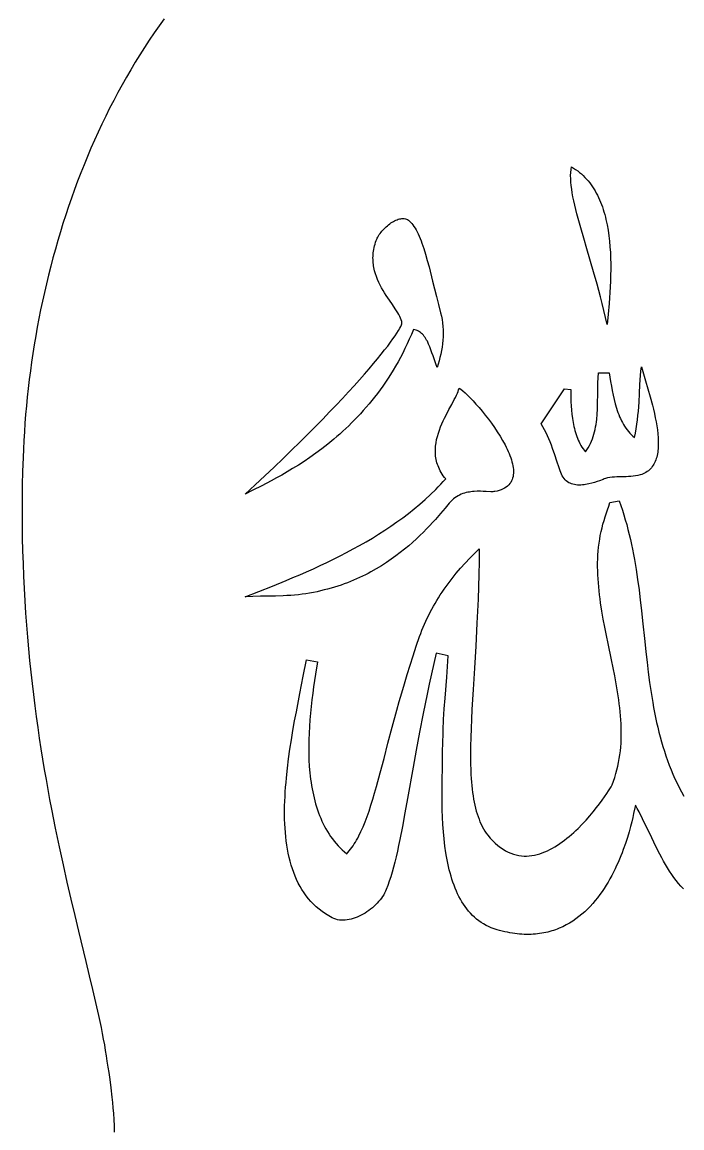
# Model space of a CAD drawing. Extents: x -500 to 500, y -300 to 300.
# Drawn here: x -378 to -276.8, y -32.4 to 137 of the extents above; entities that cross this region are included whole.
import ezdxf

# ---------------------------------------------------------------- set-up
doc = ezdxf.new("R2010")
doc.units = 0
doc.header["$MEASUREMENT"] = 0
doc.layers.add('IMPORT_-_120CM_SUR_70CM-1', color=18, linetype='CONTINUOUS')
doc.layers.add('LAYER_2', color=174, linetype='CONTINUOUS')

msp = doc.modelspace()

# ---------------------------------------------------------------- linework, layer by layer
at = {"layer": 'IMPORT_-_120CM_SUR_70CM-1'}
for points in [[(-288.27, 90.72), (-288.53, 91.8), (-288.78, 92.87), (-289.04, 93.91), (-289.3, 94.93), (-289.84, 96.91), (-290.37, 98.8), (-291.4, 102.33), (-291.88, 103.96), (-292.33, 105.51), (-292.74, 106.98), (-292.92, 107.68), (-293.1, 108.36), (-293.26, 109.02), (-293.4, 109.66), (-293.53, 110.28), (-293.64, 110.87), (-293.73, 111.45), (-293.8, 112), (-293.85, 112.54), (-293.88, 113.05), (-293.89, 113.54), (-293.87, 114.01), (-293.83, 114.46), (-293.76, 114.89), (-293.43, 114.69), (-293.12, 114.48), (-292.81, 114.25), (-292.52, 114.02), (-292.23, 113.78), (-291.96, 113.52), (-291.7, 113.26), (-291.44, 112.99), (-291.2, 112.71), (-290.97, 112.42), (-290.75, 112.12), (-290.54, 111.81), (-290.33, 111.5), (-290.14, 111.18), (-289.96, 110.85), (-289.78, 110.51), (-289.61, 110.16), (-289.45, 109.81), (-289.3, 109.45), (-289.16, 109.09), (-289.03, 108.72), (-288.9, 108.34), (-288.78, 107.96), (-288.67, 107.57), (-288.57, 107.18), (-288.47, 106.79), (-288.3, 105.98), (-288.16, 105.16), (-288.03, 104.32), (-287.94, 103.47), (-287.86, 102.62), (-287.8, 101.75), (-287.77, 100.88), (-287.75, 100), (-287.74, 99.13), (-287.76, 98.25), (-287.78, 97.38), (-287.82, 96.51), (-287.86, 95.64), (-287.92, 94.79), (-287.98, 93.95), (-288.12, 92.3)], [(-314.34, 84.14), (-314.51, 84.54), (-314.67, 84.98), (-314.98, 85.89), (-315.14, 86.36), (-315.3, 86.82), (-315.47, 87.28), (-315.65, 87.72), (-315.85, 88.14), (-315.96, 88.34), (-316.07, 88.54), (-316.19, 88.72), (-316.32, 88.9), (-316.45, 89.06), (-316.58, 89.22), (-316.73, 89.36), (-316.88, 89.49), (-317.04, 89.6), (-317.21, 89.71), (-317.39, 89.79), (-317.57, 89.86), (-317.77, 89.92), (-317.98, 89.95), (-318.29, 89.2), (-318.61, 88.46), (-318.94, 87.74), (-319.28, 87.04), (-319.62, 86.34), (-319.98, 85.66), (-320.34, 85), (-320.72, 84.34), (-321.09, 83.71), (-321.48, 83.08), (-321.87, 82.47), (-322.27, 81.87), (-322.68, 81.28), (-323.09, 80.71), (-323.51, 80.15), (-323.93, 79.6), (-324.35, 79.07), (-324.79, 78.54), (-325.22, 78.03), (-325.66, 77.53), (-326.1, 77.04), (-326.55, 76.57), (-327, 76.1), (-327.45, 75.65), (-327.9, 75.2), (-328.36, 74.77), (-328.81, 74.35), (-329.27, 73.93), (-329.73, 73.53), (-330.19, 73.14), (-331.11, 72.39), (-332.03, 71.67), (-332.94, 71), (-333.84, 70.36), (-334.74, 69.75), (-335.62, 69.18), (-336.49, 68.64), (-337.34, 68.13), (-338.17, 67.65), (-338.98, 67.2), (-339.77, 66.77), (-341.24, 66), (-342.59, 65.32), (-343.78, 64.72), (-342.25, 66.13), (-340.77, 67.51), (-339.34, 68.86), (-337.97, 70.17), (-336.65, 71.45), (-335.38, 72.69), (-334.16, 73.9), (-333, 75.08), (-331.88, 76.21), (-330.82, 77.31), (-329.8, 78.38), (-328.84, 79.4), (-327.93, 80.39), (-327.06, 81.34), (-326.25, 82.24), (-325.49, 83.11), (-324.77, 83.94), (-324.11, 84.72), (-323.49, 85.46), (-322.92, 86.16), (-322.4, 86.81), (-321.92, 87.42), (-321.5, 87.99), (-321.12, 88.51), (-320.78, 88.99), (-320.5, 89.41), (-320.26, 89.79), (-320.06, 90.13), (-319.92, 90.41), (-319.81, 90.65), (-319.76, 90.83), (-319.74, 90.91), (-319.74, 90.97), (-319.78, 91.2), (-319.85, 91.44), (-319.94, 91.7), (-320.07, 91.96), (-320.21, 92.23), (-320.38, 92.52), (-320.76, 93.12), (-321.2, 93.76), (-321.67, 94.45), (-322.15, 95.17), (-322.39, 95.55), (-322.63, 95.94), (-322.86, 96.34), (-323.07, 96.75), (-323.28, 97.17), (-323.47, 97.61), (-323.64, 98.05), (-323.8, 98.5), (-323.93, 98.96), (-324.03, 99.44), (-324.08, 99.68), (-324.11, 99.92), (-324.14, 100.16), (-324.16, 100.41), (-324.17, 100.66), (-324.18, 100.92), (-324.17, 101.17), (-324.16, 101.43), (-324.13, 101.69), (-324.1, 101.96), (-324.06, 102.22), (-324, 102.49), (-323.94, 102.76), (-323.86, 103.04), (-323.78, 103.32), (-323.68, 103.59), (-323.61, 103.77), (-323.52, 103.95), (-323.43, 104.12), (-323.32, 104.3), (-323.21, 104.48), (-323.08, 104.66), (-322.95, 104.84), (-322.8, 105.02), (-322.65, 105.19), (-322.49, 105.37), (-322.33, 105.53), (-322.16, 105.69), (-321.98, 105.85), (-321.81, 106), (-321.62, 106.14), (-321.44, 106.27), (-321.25, 106.39), (-321.06, 106.5), (-320.87, 106.61), (-320.68, 106.7), (-320.49, 106.77), (-320.3, 106.84), (-320.11, 106.89), (-319.93, 106.93), (-319.74, 106.95), (-319.57, 106.95), (-319.39, 106.94), (-319.22, 106.91), (-319.06, 106.86), (-318.9, 106.79), (-318.76, 106.7), (-318.61, 106.58), (-318.43, 106.4), (-318.25, 106.2), (-318.07, 105.98), (-317.9, 105.74), (-317.73, 105.48), (-317.57, 105.2), (-317.42, 104.91), (-317.26, 104.59), (-317.11, 104.26), (-316.97, 103.91), (-316.82, 103.55), (-316.68, 103.16), (-316.4, 102.35), (-316.13, 101.47), (-315.86, 100.53), (-315.59, 99.53), (-315.04, 97.38), (-314.45, 95.03), (-314.14, 93.78), (-313.81, 92.5), (-313.69, 91.99), (-313.59, 91.47), (-313.52, 90.95), (-313.47, 90.43), (-313.44, 89.9), (-313.44, 89.37), (-313.45, 88.83), (-313.48, 88.3), (-313.53, 87.77), (-313.6, 87.24), (-313.69, 86.71), (-313.79, 86.18), (-313.91, 85.66), (-314.04, 85.15), (-314.18, 84.64)], [(-287.99, 83.3), (-287.76, 81.97), (-287.64, 81.29), (-287.51, 80.6), (-287.38, 79.91), (-287.22, 79.22), (-287.05, 78.55), (-286.86, 77.88), (-286.75, 77.55), (-286.64, 77.23), (-286.52, 76.91), (-286.39, 76.59), (-286.25, 76.29), (-286.11, 75.98), (-285.95, 75.69), (-285.79, 75.4), (-285.62, 75.12), (-285.43, 74.85), (-285.24, 74.59), (-285.04, 74.33), (-284.82, 74.09), (-284.59, 73.86), (-284.35, 73.63), (-284.09, 73.42), (-283.95, 74.09), (-283.83, 74.75), (-283.73, 75.42), (-283.64, 76.09), (-283.57, 76.77), (-283.51, 77.44), (-283.41, 78.8), (-283.34, 80.16), (-283.26, 81.52), (-283.17, 82.88), (-283.12, 83.55), (-283.05, 84.23), (-282.41, 82.06), (-282.06, 80.87), (-281.7, 79.63), (-281.36, 78.36), (-281.2, 77.72), (-281.05, 77.08), (-280.92, 76.44), (-280.8, 75.8), (-280.69, 75.18), (-280.6, 74.56), (-280.53, 73.95), (-280.48, 73.35), (-280.46, 72.77), (-280.46, 72.21), (-280.47, 71.94), (-280.49, 71.67), (-280.52, 71.4), (-280.55, 71.15), (-280.6, 70.9), (-280.65, 70.65), (-280.7, 70.41), (-280.77, 70.18), (-280.85, 69.96), (-280.93, 69.74), (-281.03, 69.53), (-281.13, 69.33), (-281.25, 69.14), (-281.37, 68.96), (-281.51, 68.78), (-281.66, 68.62), (-281.81, 68.46), (-281.98, 68.32), (-282.16, 68.18), (-282.35, 68.06), (-282.56, 67.94), (-282.77, 67.84), (-283, 67.75), (-283.24, 67.67), (-283.59, 67.58), (-283.94, 67.51), (-284.29, 67.46), (-284.65, 67.43), (-285.01, 67.41), (-285.37, 67.4), (-286.1, 67.39), (-286.82, 67.37), (-287.18, 67.35), (-287.53, 67.32), (-287.88, 67.27), (-288.23, 67.2), (-288.57, 67.1), (-288.74, 67.05), (-288.9, 66.98), (-289.45, 66.77), (-289.8, 66.64), (-290.21, 66.51), (-290.64, 66.39), (-291.11, 66.28), (-291.59, 66.19), (-291.84, 66.16), (-292.09, 66.13), (-292.34, 66.12), (-292.58, 66.12), (-292.83, 66.12), (-293.07, 66.15), (-293.3, 66.18), (-293.53, 66.23), (-293.76, 66.3), (-293.98, 66.38), (-294.18, 66.48), (-294.38, 66.61), (-294.57, 66.75), (-294.74, 66.91), (-294.9, 67.1), (-295.05, 67.3), (-295.18, 67.54), (-295.29, 67.8), (-295.48, 68.28), (-295.65, 68.77), (-295.99, 69.76), (-296.32, 70.76), (-296.66, 71.74), (-296.84, 72.23), (-297.03, 72.72), (-297.22, 73.2), (-297.43, 73.67), (-297.66, 74.14), (-297.9, 74.6), (-298.15, 75.05), (-298.43, 75.48), (-294.82, 80.88), (-293.88, 80.76), (-293.86, 79.52), (-293.84, 78.88), (-293.8, 78.24), (-293.76, 77.6), (-293.7, 76.96), (-293.62, 76.32), (-293.52, 75.69), (-293.39, 75.07), (-293.32, 74.77), (-293.24, 74.46), (-293.16, 74.17), (-293.06, 73.87), (-292.96, 73.58), (-292.85, 73.29), (-292.73, 73.01), (-292.6, 72.73), (-292.46, 72.46), (-292.31, 72.2), (-292.15, 71.94), (-291.98, 71.69), (-291.8, 71.44), (-291.61, 71.2), (-291.39, 71.51), (-291.19, 71.83), (-291, 72.16), (-290.84, 72.5), (-290.68, 72.84), (-290.55, 73.19), (-290.42, 73.55), (-290.32, 73.91), (-290.22, 74.27), (-290.13, 74.65), (-290.06, 75.02), (-290, 75.4), (-289.94, 75.79), (-289.9, 76.18), (-289.83, 76.96), (-289.78, 77.76), (-289.76, 78.56), (-289.74, 80.17), (-289.73, 80.97), (-289.71, 81.76), (-289.68, 82.55), (-289.62, 83.32)], [(-343.75, 48.99), (-341.67, 49.8), (-339.58, 50.64), (-337.48, 51.49), (-336.44, 51.93), (-335.4, 52.38), (-334.36, 52.84), (-333.32, 53.3), (-332.29, 53.78), (-331.26, 54.26), (-330.24, 54.76), (-329.23, 55.27), (-328.22, 55.79), (-327.22, 56.32), (-326.23, 56.87), (-325.25, 57.43), (-324.28, 58), (-323.33, 58.59), (-322.38, 59.2), (-321.45, 59.82), (-320.53, 60.46), (-319.63, 61.11), (-318.74, 61.78), (-317.87, 62.48), (-317.01, 63.19), (-316.18, 63.92), (-315.36, 64.67), (-314.56, 65.44), (-314.17, 65.83), (-313.78, 66.23), (-313.4, 66.64), (-313.02, 67.05), (-313.22, 67.29), (-313.4, 67.54), (-313.57, 67.79), (-313.73, 68.04), (-313.87, 68.28), (-313.99, 68.54), (-314.11, 68.79), (-314.21, 69.04), (-314.3, 69.29), (-314.38, 69.54), (-314.44, 69.8), (-314.5, 70.05), (-314.54, 70.31), (-314.58, 70.56), (-314.6, 70.81), (-314.62, 71.07), (-314.62, 71.32), (-314.62, 71.57), (-314.61, 71.83), (-314.58, 72.08), (-314.52, 72.58), (-314.43, 73.08), (-314.31, 73.57), (-314.16, 74.06), (-314, 74.54), (-313.82, 75.02), (-313.63, 75.49), (-313.43, 75.94), (-313.21, 76.39), (-312.99, 76.83), (-312.55, 77.68), (-312.12, 78.47), (-311.73, 79.2), (-311.55, 79.54), (-311.39, 79.87), (-311.25, 80.18), (-311.14, 80.47), (-311.05, 80.73), (-310.99, 80.98), (-310.72, 80.79), (-310.42, 80.54), (-310.07, 80.23), (-309.69, 79.87), (-309.28, 79.46), (-308.85, 79.01), (-308.4, 78.52), (-307.93, 77.99), (-307.46, 77.42), (-306.98, 76.84), (-306.5, 76.22), (-306.03, 75.59), (-305.57, 74.94), (-305.13, 74.28), (-304.7, 73.61), (-304.31, 72.94), (-303.94, 72.27), (-303.77, 71.94), (-303.61, 71.61), (-303.46, 71.28), (-303.32, 70.95), (-303.19, 70.63), (-303.08, 70.31), (-302.97, 69.99), (-302.88, 69.68), (-302.81, 69.38), (-302.75, 69.08), (-302.7, 68.79), (-302.67, 68.5), (-302.65, 68.22), (-302.66, 67.95), (-302.68, 67.69), (-302.72, 67.44), (-302.78, 67.19), (-302.85, 66.96), (-302.95, 66.74), (-303.07, 66.53), (-303.21, 66.33), (-303.37, 66.14), (-303.56, 65.96), (-303.76, 65.8), (-304, 65.65), (-304.25, 65.52), (-304.53, 65.4), (-304.84, 65.29), (-305.17, 65.2), (-305.53, 65.13), (-305.66, 65.11), (-305.8, 65.1), (-306.12, 65.09), (-306.86, 65.13), (-307.28, 65.15), (-307.72, 65.16), (-308.19, 65.16), (-308.67, 65.14), (-308.91, 65.12), (-309.16, 65.09), (-309.41, 65.05), (-309.66, 65.01), (-309.91, 64.95), (-310.16, 64.88), (-310.41, 64.8), (-310.65, 64.7), (-310.9, 64.59), (-311.14, 64.46), (-311.38, 64.32), (-311.62, 64.16), (-311.85, 63.98), (-312.07, 63.78), (-312.29, 63.57), (-312.51, 63.33), (-313.12, 62.59), (-313.82, 61.77), (-314.61, 60.86), (-315.04, 60.39), (-315.49, 59.9), (-315.96, 59.4), (-316.46, 58.89), (-316.99, 58.38), (-317.53, 57.86), (-318.11, 57.33), (-318.71, 56.81), (-319.34, 56.28), (-319.99, 55.76), (-320.67, 55.25), (-321.38, 54.74), (-322.11, 54.24), (-322.88, 53.75), (-323.67, 53.27), (-324.5, 52.81), (-324.92, 52.59), (-325.35, 52.37), (-325.79, 52.15), (-326.24, 51.94), (-326.69, 51.74), (-327.15, 51.54), (-327.62, 51.34), (-328.1, 51.16), (-328.59, 50.98), (-329.08, 50.8), (-329.58, 50.63), (-330.09, 50.47), (-330.61, 50.32), (-331.14, 50.17), (-331.67, 50.04), (-332.21, 49.9), (-332.76, 49.78), (-333.32, 49.67), (-333.89, 49.56), (-334.47, 49.47), (-335.04, 49.39), (-335.62, 49.32), (-336.2, 49.26), (-336.78, 49.21), (-337.36, 49.18), (-337.94, 49.15), (-339.1, 49.11), (-340.26, 49.09), (-341.43, 49.07), (-342.59, 49.04)]]:
    msp.add_lwpolyline(points, close=True, dxfattribs=at)
msp.add_lwpolyline([(-276.6, 4.25), (-276.99, 4.66), (-277.36, 5.09), (-277.72, 5.54), (-278.07, 6), (-278.4, 6.47), (-278.73, 6.96), (-279.04, 7.46), (-279.35, 7.97), (-279.64, 8.48), (-279.93, 9.01), (-280.22, 9.54), (-280.77, 10.62), (-281.82, 12.82), (-282.35, 13.91), (-282.87, 14.99), (-283.41, 16.05), (-283.68, 16.56), (-283.96, 17.07), (-284.05, 16.65), (-284.23, 15.78), (-284.36, 15.2), (-284.52, 14.53), (-284.71, 13.79), (-284.93, 12.99), (-285.19, 12.13), (-285.49, 11.22), (-285.82, 10.27), (-286, 9.79), (-286.2, 9.3), (-286.4, 8.8), (-286.61, 8.3), (-286.84, 7.8), (-287.08, 7.3), (-287.33, 6.79), (-287.59, 6.29), (-287.86, 5.79), (-288.14, 5.29), (-288.44, 4.8), (-288.75, 4.31), (-289.07, 3.83), (-289.41, 3.36), (-289.76, 2.89), (-290.12, 2.44), (-290.5, 1.99), (-290.89, 1.56), (-291.3, 1.15), (-291.72, 0.75), (-292.16, 0.36), (-292.61, -0.01), (-293.07, -0.36), (-293.56, -0.69), (-294.05, -1), (-294.57, -1.29), (-295.1, -1.56), (-295.65, -1.8), (-295.93, -1.91), (-296.21, -2.02), (-296.5, -2.12), (-296.79, -2.21), (-297.09, -2.29), (-297.39, -2.37), (-297.69, -2.44), (-298, -2.51), (-298.32, -2.56), (-298.64, -2.61), (-298.96, -2.65), (-299.29, -2.68), (-299.62, -2.71), (-299.96, -2.73), (-300.3, -2.73), (-300.65, -2.73), (-301, -2.73), (-301.35, -2.71), (-301.71, -2.68), (-302.08, -2.65), (-302.45, -2.6), (-302.82, -2.55), (-303.2, -2.49), (-303.59, -2.41), (-303.98, -2.33), (-304.37, -2.24), (-304.77, -2.14), (-305.17, -2.02), (-305.62, -1.88), (-306.05, -1.72), (-306.46, -1.54), (-306.86, -1.35), (-307.24, -1.13), (-307.61, -0.9), (-307.97, -0.65), (-308.31, -0.39), (-308.63, -0.11), (-308.95, 0.19), (-309.25, 0.5), (-309.54, 0.83), (-309.81, 1.17), (-310.07, 1.52), (-310.32, 1.89), (-310.56, 2.27), (-310.79, 2.66), (-311.01, 3.07), (-311.21, 3.49), (-311.4, 3.91), (-311.59, 4.35), (-311.76, 4.8), (-311.93, 5.26), (-312.08, 5.73), (-312.22, 6.2), (-312.36, 6.69), (-312.49, 7.18), (-312.6, 7.68), (-312.71, 8.19), (-312.82, 8.7), (-312.91, 9.22), (-313, 9.75), (-313.15, 10.81), (-313.28, 11.9), (-313.38, 13), (-313.46, 14.11), (-313.51, 15.22), (-313.56, 16.34), (-313.58, 17.46), (-313.59, 18.58), (-313.59, 19.69), (-313.59, 20.79), (-313.55, 22.94), (-313.51, 25), (-313.47, 26.95), (-313.45, 27.76), (-313.43, 28.58), (-313.35, 30.2), (-313.25, 31.82), (-313.14, 33.45), (-312.88, 36.69), (-312.76, 38.31), (-312.65, 39.93), (-314.5, 40.38), (-314.87, 38.76), (-315.22, 37.17), (-315.56, 35.61), (-315.88, 34.08), (-316.48, 31.1), (-317.04, 28.25), (-317.55, 25.52), (-318.02, 22.91), (-318.88, 18.09), (-319.28, 15.87), (-319.67, 13.78), (-320.05, 11.83), (-320.25, 10.9), (-320.44, 10.01), (-320.64, 9.16), (-320.83, 8.33), (-321.04, 7.55), (-321.24, 6.8), (-321.46, 6.08), (-321.68, 5.4), (-321.9, 4.76), (-322.14, 4.15), (-322.25, 3.88), (-322.39, 3.61), (-322.54, 3.34), (-322.71, 3.07), (-322.9, 2.81), (-323.1, 2.55), (-323.31, 2.3), (-323.53, 2.05), (-323.77, 1.81), (-324.02, 1.57), (-324.27, 1.34), (-324.54, 1.13), (-324.81, 0.92), (-325.1, 0.72), (-325.38, 0.53), (-325.68, 0.36), (-325.98, 0.2), (-326.28, 0.05), (-326.58, -0.09), (-326.89, -0.21), (-327.2, -0.31), (-327.51, -0.4), (-327.82, -0.47), (-328.12, -0.52), (-328.43, -0.55), (-328.73, -0.57), (-329.03, -0.56), (-329.32, -0.53), (-329.61, -0.48), (-329.89, -0.4), (-330.16, -0.31), (-330.42, -0.18), (-330.96, 0.11), (-331.47, 0.43), (-331.96, 0.77), (-332.43, 1.13), (-332.87, 1.5), (-333.29, 1.9), (-333.69, 2.31), (-334.06, 2.74), (-334.42, 3.19), (-334.75, 3.65), (-335.06, 4.13), (-335.35, 4.62), (-335.63, 5.13), (-335.88, 5.66), (-336.12, 6.19), (-336.33, 6.74), (-336.53, 7.31), (-336.72, 7.89), (-336.88, 8.47), (-337.03, 9.07), (-337.17, 9.69), (-337.28, 10.31), (-337.39, 10.94), (-337.47, 11.58), (-337.55, 12.23), (-337.61, 12.89), (-337.66, 13.56), (-337.69, 14.23), (-337.72, 14.91), (-337.73, 15.6), (-337.73, 16.29), (-337.72, 16.99), (-337.69, 17.7), (-337.66, 18.41), (-337.62, 19.12), (-337.57, 19.84), (-337.51, 20.56), (-337.45, 21.28), (-337.29, 22.73), (-337.11, 24.18), (-336.9, 25.64), (-336.68, 27.09), (-336.44, 28.53), (-336.19, 29.97), (-335.92, 31.38), (-335.39, 34.16), (-334.86, 36.82), (-334.38, 39.34), (-332.68, 39.02), (-332.99, 37.14), (-333.14, 36.18), (-333.28, 35.2), (-333.42, 34.21), (-333.54, 33.21), (-333.66, 32.2), (-333.76, 31.18), (-333.85, 30.16), (-333.92, 29.13), (-333.98, 28.11), (-334.01, 27.08), (-334.03, 26.05), (-334.02, 25.03), (-333.99, 24.02), (-333.94, 23.01), (-333.85, 22.02), (-333.8, 21.52), (-333.74, 21.03), (-333.67, 20.54), (-333.6, 20.06), (-333.51, 19.58), (-333.42, 19.11), (-333.32, 18.64), (-333.21, 18.17), (-333.1, 17.71), (-332.97, 17.25), (-332.83, 16.8), (-332.69, 16.36), (-332.53, 15.92), (-332.37, 15.49), (-332.19, 15.06), (-332.01, 14.64), (-331.81, 14.23), (-331.6, 13.82), (-331.39, 13.42), (-331.16, 13.03), (-330.92, 12.65), (-330.67, 12.28), (-330.4, 11.91), (-330.13, 11.55), (-329.84, 11.2), (-329.54, 10.86), (-329.23, 10.53), (-328.9, 10.21), (-328.56, 9.9), (-328.21, 9.6), (-328.01, 9.82), (-327.81, 10.06), (-327.61, 10.31), (-327.42, 10.57), (-327.23, 10.84), (-327.05, 11.12), (-326.87, 11.41), (-326.69, 11.72), (-326.52, 12.03), (-326.35, 12.36), (-326.02, 13.04), (-325.7, 13.76), (-325.39, 14.52), (-325.09, 15.33), (-324.79, 16.17), (-324.5, 17.05), (-324.22, 17.97), (-323.93, 18.93), (-323.65, 19.92), (-323.07, 22), (-322.49, 24.22), (-321.88, 26.56), (-321.23, 29.03), (-320.53, 31.6), (-320.16, 32.93), (-319.77, 34.28), (-319.37, 35.66), (-318.95, 37.07), (-318.5, 38.5), (-318.04, 39.94), (-317.55, 41.42), (-317.03, 42.91), (-316.86, 43.39), (-316.68, 43.86), (-316.49, 44.33), (-316.29, 44.8), (-316.08, 45.26), (-315.86, 45.73), (-315.64, 46.19), (-315.41, 46.64), (-315.17, 47.09), (-314.92, 47.54), (-314.66, 47.99), (-314.4, 48.43), (-314.13, 48.86), (-313.86, 49.3), (-313.57, 49.73), (-313.28, 50.15), (-312.68, 50.99), (-312.06, 51.81), (-311.42, 52.61), (-310.75, 53.4), (-310.07, 54.16), (-309.36, 54.9), (-308.64, 55.63), (-307.91, 56.33), (-307.92, 54.36), (-307.96, 52.41), (-308.01, 50.5), (-308.08, 48.62), (-308.15, 46.77), (-308.24, 44.95), (-308.43, 41.42), (-308.64, 38.04), (-308.84, 34.8), (-309.02, 31.73), (-309.09, 30.25), (-309.15, 28.82), (-309.2, 27.43), (-309.22, 26.09), (-309.23, 24.79), (-309.22, 23.54), (-309.19, 22.33), (-309.16, 21.75), (-309.12, 21.17), (-309.08, 20.61), (-309.03, 20.07), (-308.98, 19.53), (-308.91, 19.01), (-308.84, 18.5), (-308.76, 18.01), (-308.67, 17.52), (-308.57, 17.05), (-308.46, 16.6), (-308.35, 16.15), (-308.22, 15.72), (-308.08, 15.31), (-307.93, 14.91), (-307.78, 14.52), (-307.61, 14.14), (-307.43, 13.78), (-307.23, 13.44), (-307.03, 13.11), (-306.81, 12.79), (-306.59, 12.49), (-306.2, 12.03), (-305.82, 11.61), (-305.43, 11.23), (-305.04, 10.89), (-304.64, 10.58), (-304.25, 10.31), (-303.85, 10.07), (-303.45, 9.86), (-303.05, 9.69), (-302.65, 9.55), (-302.24, 9.44), (-301.84, 9.36), (-301.43, 9.3), (-301.03, 9.28), (-300.63, 9.28), (-300.22, 9.3), (-299.82, 9.35), (-299.42, 9.42), (-299.02, 9.51), (-298.62, 9.63), (-298.23, 9.76), (-297.84, 9.92), (-297.45, 10.09), (-297.06, 10.28), (-296.68, 10.48), (-296.3, 10.7), (-295.92, 10.94), (-295.55, 11.18), (-295.18, 11.44), (-294.82, 11.71), (-294.46, 11.99), (-294.11, 12.28), (-293.76, 12.57), (-293.42, 12.88), (-293.09, 13.19), (-292.76, 13.5), (-292.13, 14.14), (-291.53, 14.79), (-290.96, 15.43), (-290.42, 16.07), (-289.93, 16.69), (-289.47, 17.29), (-289.05, 17.85), (-288.68, 18.37), (-288.36, 18.85), (-288.08, 19.26), (-287.69, 19.89), (-287.58, 20.09), (-287.52, 20.19), (-287.31, 20.76), (-287.12, 21.33), (-286.94, 21.9), (-286.79, 22.47), (-286.65, 23.05), (-286.53, 23.63), (-286.43, 24.21), (-286.34, 24.8), (-286.27, 25.38), (-286.21, 25.97), (-286.17, 26.57), (-286.15, 27.16), (-286.13, 27.76), (-286.13, 28.35), (-286.14, 28.95), (-286.17, 29.55), (-286.2, 30.16), (-286.24, 30.76), (-286.3, 31.37), (-286.36, 31.98), (-286.43, 32.59), (-286.51, 33.2), (-286.7, 34.42), (-286.9, 35.65), (-287.13, 36.89), (-287.37, 38.12), (-287.62, 39.36), (-288.14, 41.85), (-288.4, 43.09), (-288.64, 44.33), (-288.88, 45.57), (-289.09, 46.81), (-289.29, 48.05), (-289.37, 48.67), (-289.45, 49.29), (-289.52, 49.9), (-289.59, 50.52), (-289.64, 51.13), (-289.68, 51.75), (-289.72, 52.36), (-289.74, 52.97), (-289.75, 53.58), (-289.75, 54.19), (-289.73, 54.79), (-289.7, 55.4), (-289.66, 56), (-289.6, 56.6), (-289.53, 57.2), (-289.44, 57.8), (-289.34, 58.4), (-289.22, 58.99), (-289.08, 59.55), (-288.93, 60.11), (-288.76, 60.67), (-288.59, 61.23), (-288.23, 62.33), (-288.05, 62.89), (-287.88, 63.44), (-286.47, 63.72), (-286.21, 63), (-285.96, 62.27), (-285.73, 61.53), (-285.51, 60.79), (-285.3, 60.05), (-285.1, 59.3), (-284.91, 58.55), (-284.74, 57.79), (-284.57, 57.03), (-284.41, 56.27), (-284.26, 55.5), (-284.12, 54.73), (-283.86, 53.18), (-283.62, 51.62), (-283.41, 50.05), (-283.22, 48.47), (-283.03, 46.89), (-282.86, 45.31), (-282.53, 42.15), (-282.35, 40.57), (-282.18, 39), (-281.99, 37.43), (-281.78, 35.87), (-281.55, 34.32), (-281.3, 32.78), (-281.17, 32.02), (-281.02, 31.26), (-280.87, 30.5), (-280.71, 29.75), (-280.54, 29), (-280.36, 28.26), (-280.17, 27.52), (-279.97, 26.78), (-279.76, 26.06), (-279.53, 25.33), (-279.29, 24.62), (-279.04, 23.9), (-278.78, 23.2), (-278.5, 22.5), (-278.21, 21.81), (-277.91, 21.12), (-277.58, 20.44), (-277.25, 19.77), (-276.89, 19.11), (-276.52, 18.45)], dxfattribs=at)
at = {"layer": 'LAYER_2'}
msp.add_lwpolyline([(-356.16, 137.57), (-356.94, 136.49), (-357.71, 135.4), (-358.46, 134.3), (-359.19, 133.18), (-359.91, 132.05), (-360.62, 130.91), (-361.31, 129.76), (-361.98, 128.6), (-362.64, 127.43), (-363.29, 126.25), (-363.92, 125.06), (-364.54, 123.85), (-365.14, 122.64), (-365.73, 121.42), (-366.31, 120.19), (-366.87, 118.96), (-367.41, 117.71), (-367.95, 116.46), (-368.46, 115.2), (-368.97, 113.93), (-369.45, 112.66), (-369.93, 111.38), (-370.39, 110.09), (-370.84, 108.8), (-371.27, 107.51), (-371.69, 106.2), (-372.09, 104.9), (-372.48, 103.59), (-372.86, 102.27), (-373.22, 100.95), (-373.57, 99.63), (-373.91, 98.3), (-374.23, 96.97), (-374.53, 95.64), (-374.83, 94.31), (-375.11, 92.97), (-375.37, 91.64), (-375.63, 90.3), (-375.87, 88.96), (-376.09, 87.62), (-376.3, 86.28), (-376.5, 84.94), (-376.69, 83.61), (-376.86, 82.27), (-377.02, 80.93), (-377.16, 79.6), (-377.3, 78.26), (-377.41, 76.93), (-377.52, 75.6), (-377.61, 74.28), (-377.69, 72.95), (-377.76, 71.63), (-377.81, 70.32), (-377.87, 68.21), (-377.92, 66.13), (-377.95, 64.07), (-377.95, 62.03), (-377.94, 60.02), (-377.92, 58.02), (-377.87, 56.05), (-377.81, 54.09), (-377.73, 52.16), (-377.64, 50.25), (-377.54, 48.36), (-377.42, 46.5), (-377.28, 44.65), (-377.14, 42.82), (-376.98, 41.02), (-376.81, 39.23), (-376.62, 37.47), (-376.43, 35.73), (-376.22, 34.01), (-376.01, 32.31), (-375.79, 30.63), (-375.56, 28.97), (-375.32, 27.34), (-375.07, 25.72), (-374.81, 24.13), (-374.55, 22.55), (-374.28, 21), (-374.01, 19.47), (-373.73, 17.95), (-373.45, 16.46), (-372.87, 13.54), (-372.28, 10.7), (-371.68, 7.95), (-371.08, 5.27), (-370.49, 2.68), (-369.89, 0.17), (-369.31, -2.26), (-368.19, -6.88), (-367.66, -9.06), (-367.16, -11.17), (-366.69, -13.19), (-366.25, -15.14), (-365.86, -17.01), (-365.68, -17.91), (-365.51, -18.79), (-365.35, -19.66), (-365.2, -20.5), (-365.07, -21.32), (-364.95, -22.13), (-364.8, -23.08), (-364.66, -23.91), (-364.51, -24.97), (-364.35, -26.23), (-364.19, -27.68), (-364.11, -28.47), (-364.04, -29.31), (-363.97, -30.18), (-363.92, -31.1), (-363.87, -32.05), (-363.83, -33.04)], dxfattribs=at)

doc.saveas('drawing.dxf')
